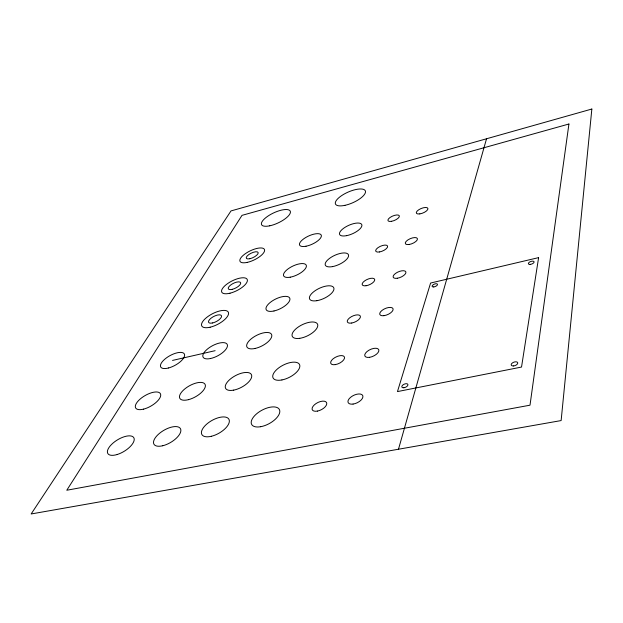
<?xml version="1.0" encoding="UTF-8"?>
<svg xmlns="http://www.w3.org/2000/svg" width="623" height="623" viewBox="0 0 623 623"><rect width="100%" height="100%" fill="white"/><g stroke="black" fill="none" stroke-linecap="round" stroke-linejoin="round"><path stroke-width="0.93" d="M398.479 449.238L486.532 138.773M172.532 360.413L215.122 350.687M591.85 109.033L561.136 420.572L31.15 513.967L231.001 210.924L591.85 109.033M568.931 124.008L530.009 405.191L66.778 490.246L241.997 215.356L568.931 124.008M538.607 257.626L521.529 367.056L397.466 391.587L430.594 283.029L538.607 257.626M344.924 205.341A16.315 5.809 -23.8 0 0 365.343 190.879A16.315 5.809 -23.8 0 0 340.945 196.097A16.315 5.809 -23.8 0 0 344.924 205.341M269.759 225.806A15.855 5.49 -25.2 0 0 290.388 211.54A15.855 5.49 -25.2 0 0 267.571 216.36A15.855 5.49 -25.2 0 0 269.759 225.806M168.623 367.959A13.48 5.467 -28.9 0 0 184.408 354.098A13.48 5.467 -28.9 0 0 164.573 359.378A13.48 5.467 -28.9 0 0 168.623 367.959M143.648 409.124A14.282 6.012 -30.1 0 0 160.555 394.032A14.282 6.012 -30.1 0 0 139.856 399.312A14.282 6.012 -30.1 0 0 143.648 409.124M117.21 454.502A15.201 6.627 -31.5 0 0 133.813 437.712A15.201 6.627 -31.5 0 0 111.416 444.581A15.201 6.627 -31.5 0 0 117.21 454.502M162.72 445.749A15.357 6.946 -30.6 0 0 180.623 429.037A15.357 6.946 -30.6 0 0 158.219 434.465A15.357 6.946 -30.6 0 0 162.72 445.749M188.465 399.662A14.438 6.277 -29.2 0 0 205.107 384.414A14.438 6.277 -29.2 0 0 183.715 389.866A14.438 6.277 -29.2 0 0 188.465 399.662M210.418 358.544A13.636 5.693 -28 0 0 227.364 344.807A13.636 5.693 -28 0 0 207.623 348.903A13.636 5.693 -28 0 0 210.418 358.544M249.8 258.732A6.573 2.399 -26 0 0 258.179 252.611A6.573 2.399 -26 0 0 248.663 254.675A6.573 2.399 -26 0 0 249.8 258.732M232.27 289.329A6.884 2.617 -26.7 0 0 240.642 282.694A6.884 2.617 -26.7 0 0 230.479 285.163A6.884 2.617 -26.7 0 0 232.27 289.329M212.622 322.955A7.235 2.858 -27.5 0 0 221.508 315.814A7.235 2.858 -27.5 0 0 210.948 318.26A7.235 2.858 -27.5 0 0 212.622 322.955M247.3 262.376A13.581 4.953 -26 0 0 264.541 249.714A13.581 4.953 -26 0 0 244.831 254.052A13.581 4.953 -26 0 0 247.3 262.376M230.012 293.199A14.228 5.405 -26.7 0 0 247.23 279.478A14.228 5.405 -26.7 0 0 226.18 284.656A14.228 5.405 -26.7 0 0 230.012 293.199M210.153 327.207A14.944 5.911 -27.5 0 0 228.415 312.435A14.944 5.911 -27.5 0 0 206.54 317.559A14.944 5.911 -27.5 0 0 210.153 327.207M306.033 246.225A11.923 4.47 -24.8 0 0 321.32 235.33A11.923 4.47 -24.8 0 0 303.868 238.718A11.923 4.47 -24.8 0 0 306.033 246.225M290.225 277.188A12.483 4.891 -25.4 0 0 306.345 265.53A12.483 4.891 -25.4 0 0 288.223 268.793A12.483 4.891 -25.4 0 0 290.225 277.188M273.988 310.978A13.114 5.373 -26.2 0 0 289.75 298.16A13.114 5.373 -26.2 0 0 270.125 302.513A13.114 5.373 -26.2 0 0 273.988 310.978M254.877 348.506A13.815 5.918 -27.1 0 0 271.644 334.637A13.815 5.918 -27.1 0 0 251.17 338.896A13.815 5.918 -27.1 0 0 254.877 348.506M233.687 390.13A14.617 6.549 -28.2 0 0 251.591 375.054A14.617 6.549 -28.2 0 0 230.199 379.173A14.617 6.549 -28.2 0 0 233.687 390.13M211.399 436.279A15.536 7.281 -29.6 0 0 228.984 419.372A15.536 7.281 -29.6 0 0 205.769 424.979A15.536 7.281 -29.6 0 0 211.399 436.279M260.648 426.716A15.746 7.624 -28.4 0 0 279.602 410.02A15.746 7.624 -28.4 0 0 256.255 414.131A15.746 7.624 -28.4 0 0 260.648 426.716M281.915 379.952A14.827 6.83 -27 0 0 299.601 364.704A14.827 6.83 -27 0 0 277.352 369.003A14.827 6.83 -27 0 0 281.915 379.952M299.741 338.328A14.025 6.152 -26 0 0 317.722 324.692A14.025 6.152 -26 0 0 297.264 327.737A14.025 6.152 -26 0 0 299.741 338.328M316.92 300.683A13.317 5.56 -25.1 0 0 333.873 288.044A13.317 5.56 -25.1 0 0 314.265 291.307A13.317 5.56 -25.1 0 0 316.92 300.683M332.464 266.621A12.678 5.054 -24.5 0 0 348.491 254.862A12.678 5.054 -24.5 0 0 329.668 258.288A12.678 5.054 -24.5 0 0 332.464 266.621M346.598 235.658A12.11 4.602 -24 0 0 361.799 224.669A12.11 4.602 -24 0 0 343.701 228.213A12.11 4.602 -24 0 0 346.598 235.658M391.61 221.305A6.168 2.375 -23 0 0 399.32 215.792A6.168 2.375 -23 0 0 390.006 217.513A6.168 2.375 -23 0 0 391.61 221.305M379.462 251.965A6.456 2.609 -23.5 0 0 387.592 246.069A6.456 2.609 -23.5 0 0 377.896 247.72A6.456 2.609 -23.5 0 0 379.462 251.965M366.09 285.731A6.775 2.881 -24 0 0 374.68 279.392A6.775 2.881 -24 0 0 364.564 280.95A6.775 2.881 -24 0 0 366.09 285.731M351.73 323.033A7.133 3.201 -24.7 0 0 360.32 316.048A7.133 3.201 -24.7 0 0 349.464 317.979A7.133 3.201 -24.7 0 0 351.73 323.033M335.283 364.626A7.538 3.567 -25.7 0 0 344.441 357.026A7.538 3.567 -25.7 0 0 333.056 358.848A7.538 3.567 -25.7 0 0 335.283 364.626M317.372 411.102A7.998 3.995 -26.9 0 0 326.569 402.606A7.998 3.995 -26.9 0 0 314.319 404.895A7.998 3.995 -26.9 0 0 317.372 411.102M419.785 213.899A6.238 2.422 -22.4 0 0 427.915 208.456A6.238 2.422 -22.4 0 0 418.633 209.842A6.238 2.422 -22.4 0 0 419.785 213.899M408.883 244.528A6.534 2.663 -22.8 0 0 417.441 238.718A6.534 2.663 -22.8 0 0 407.769 240.003A6.534 2.663 -22.8 0 0 408.883 244.528M397.287 278.247A6.861 2.944 -23.2 0 0 405.846 271.869A6.861 2.944 -23.2 0 0 395.441 273.489A6.861 2.944 -23.2 0 0 397.287 278.247M383.986 315.674A7.219 3.279 -23.9 0 0 393.066 308.79A7.219 3.279 -23.9 0 0 382.172 310.285A7.219 3.279 -23.9 0 0 383.986 315.674M369.649 357.314A7.632 3.66 -24.7 0 0 378.737 349.659A7.632 3.66 -24.7 0 0 367.017 351.551A7.632 3.66 -24.7 0 0 369.649 357.314M353.062 404.078A8.099 4.112 -25.8 0 0 362.788 395.691A8.099 4.112 -25.8 0 0 350.453 397.435A8.099 4.112 -25.8 0 0 353.062 404.078M513.375 365.95A3.434 1.814 -20.4 0 0 517.705 362.703A3.434 1.814 -20.4 0 0 512.347 362.975A3.434 1.814 -20.4 0 0 513.375 365.95M403.86 387.747A3.279 1.69 -24.2 0 0 407.886 384.446A3.279 1.69 -24.2 0 0 402.863 384.991A3.279 1.69 -24.2 0 0 403.86 387.747M433.725 286.93A2.874 1.293 -22.4 0 0 437.486 284.322A2.874 1.293 -22.4 0 0 433.187 284.742A2.874 1.293 -22.4 0 0 433.725 286.93M530.048 264.409A3.006 1.371 -19.7 0 0 534.082 261.839A3.006 1.371 -19.7 0 0 529.558 262.073A3.006 1.371 -19.7 0 0 530.048 264.409"/></g></svg>
